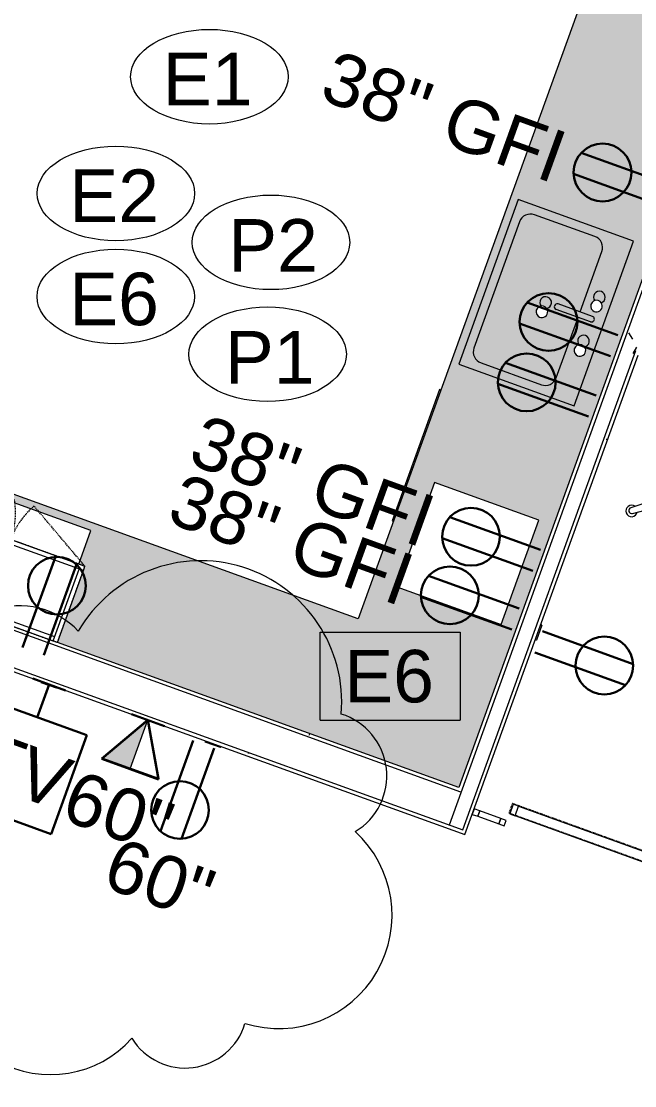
# Model space of a CAD drawing. Header units: inches. Extents: x -2349 to 1043, y -456 to 2193.
# Drawn here: x -783.7 to -678.6, y 488.3 to 670.7 of the extents above; entities that cross this region are included whole.
import ezdxf

# ---------------------------------------------------------------- set-up
doc = ezdxf.new("R2010")
doc.units = ezdxf.units.IN
doc.header["$MEASUREMENT"] = 0
for name, pattern in [('Dash', [0.25, 0.125, -0.125]), ('Dash 1_16_', [0.125, 0.0625, -0.0625]), ('Hidden', [0.28125, 0.1875, -0.09375])]:
    doc.linetypes.add(name, pattern=pattern)
for name, color, linetype, lineweight in [('A-ANNO-KEYN', 231, 'Continuous', 9), ('A-ANNO-NOTE', 131, 'Continuous', 30), ('A-DETL-GENF', 92, 'Continuous', 9), ('A-DOOR', 31, 'Continuous', 13), ('A-GLAZ-CURT', 52, 'Continuous', 13), ('A-GLAZ-CWMG', 51, 'Continuous', 13), ('A-WALL', 113, 'Continuous', 13), ('A-WALL-PATT', 111, 'Continuous', 13), ('E-ELEC-FIXT', 91, 'Continuous', 9), ('G-ANNO-REVC', 71, 'Continuous', 9), ('I-FURN', 30, 'Continuous', 9), ('I-WALL', 2, 'Continuous', 13), ('P-SANR-FIXT', 6, 'Continuous', 9), ('P-SANR-FIXT-IDEN', 2, 'Continuous', 9), ('Q-CASE', 31, 'Continuous', 9), ('Q-CASE-HDLN', 31, 'Dash', 9), ('Q-SPCQ', 91, 'Continuous', 9), ('Q-SPCQ-IDEN', 132, 'Continuous', 9)]:
    doc.layers.add(name, color=color, linetype=linetype, lineweight=lineweight)
doc.styles.add('Arial', font='arial.ttf', dxfattribs={"height": 9})
doc.styles.add('Swis721 Lt BT', font='swissl.ttf', dxfattribs={"height": 9})
pattern_1 = [(0, (0, 0), (30.72, 7.68), [1.267, -21.773, 1.267, -21.773, -122.88]), (0, (0, 0), (30.72, 7.68), [-46.08, 1.267, -44.813, 1.267, -21.773, -53.76]), (0, (0, 0), (30.72, 7.68), [-115.2, 1.267, -14.093, 1.267, -37.133]), (120, (11.52, 3.84), (-22.011075, 22.7643), [1.267, -21.773, 1.267, -21.773, -122.88]), (120, (11.52, 3.84), (-22.011075, 22.7643), [-46.08, 1.267, -44.813, 1.267, -21.773, -53.76]), (120, (11.52, 3.84), (-22.011075, 22.7643), [-115.2, 1.267, -14.093, 1.267, -37.133]), (240, (15.36, 19.2), (-8.708925, -30.4443), [1.267, -21.773, 1.267, -21.773, -122.88]), (240, (15.36, 19.2), (-8.708925, -30.4443), [-46.08, 1.267, -44.813, 1.267, -21.773, -53.76]), (240, (15.36, 19.2), (-8.708925, -30.4443), [-115.2, 1.267, -14.093, 1.267, -37.133])]

# ---------------------------------------------------------------- blocks, each defined once
blk = doc.blocks.new('Barn Door - Glass Door - D13 - DEMOUNTABLE SLIDER-40_ x 96_-8564951-7TH FLOOR POWER _ SIGNAL')
at = {"layer": 'A-DETL-GENF'}
for p, q in [((17.91, 12), (23.91, 12)), ((17.91, 11.5), (17.91, 12)), ((17.91, 11.5), (23.91, 11.5)), ((23.91, 12.46), (23.91, 12)), ((24.62, 11.75), (23.91, 12.46)), ((24.62, 11.75), (23.91, 11.04)), ((23.91, 11.04), (23.91, 11.5))]:
    blk.add_line(p, q, dxfattribs=at)
at = {"layer": 'A-DOOR', "linetype": 'Dash 1_16_', "lineweight": 9}
for p, q in [((-18, 3.62), (54, 3.62)), ((-18, 3.62), (-18, 1.87)), ((-18, 1.87), (54, 1.87)), ((54, 3.62), (54, 1.87))]:
    blk.add_line(p, q, dxfattribs=at)
at = {"layer": 'A-DOOR', "lineweight": 20}
for p, q in [((-16.81, 3.5), (-17.81, 3.5)), ((-17.81, 3.5), (-17.81, 1.75)), ((-16.81, 1.75), (-16.81, 3.5)), ((18, 3.5), (17, 3.5)), ((17, 3.5), (17, 1.75)), ((18, 1.75), (18, 3.5)), ((-17.81, 1.75), (-16.81, 1.75)), ((17, 1.75), (18, 1.75))]:
    blk.add_line(p, q, dxfattribs=at)
at = {"layer": 'A-DOOR', "lineweight": 9}
for p, q in [((-16.81, 3.5), (17, 3.5)), ((17, 1.75), (-16.81, 1.75))]:
    blk.add_line(p, q, dxfattribs=at)
blk = doc.blocks.new('Steelcase - Seating - Cobi 434 Series - Chair - Without Arm-8034674-7TH FLOOR POWER _ SIGNAL')
at = {"layer": 'I-FURN'}
for p, q in [((-7.83, 22.26), (-6.55, 20.39)), ((-5.49, 20.88), (-7.01, 22.86)), ((6.89, 22.9), (5.34, 20.89)), ((6.4, 20.39), (7.72, 22.31)), ((-9.6, 9.96), (-12.23, 9.03)), ((12.09, 9.03), (9.47, 9.96)), ((-11.91, 8.06), (-9.59, 8.75)), ((9.47, 8.75), (11.78, 8.07))]:
    blk.add_line(p, q, dxfattribs=at)
for centre, radius, start, end in [((-7.48, 22.54), 0.986, 343.1859, 277.6757), ((-7.41, 22.55), 0.51, 37.5401, 214.4596), ((-0.07, 7.96), 14.01, 58.236, 118.2017), ((7.34, 22.54), 0.986, 262.3243, 196.8141), ((7.29, 22.59), 0.509, 326.7212, 141.279), ((-4.7, 16.61), 4.2, 118.2017, 183.1495), ((-0.06, 9.46), 11.22, 38.0902, 141.9098), ((5.59, 17.11), 3.26, 347.1354, 58.236), ((-0.06, -0.95), 18.63, 61.7066, 118.2934), ((16.9, 9.38), 26.5, 166.7242, 189.9627), ((-7.54, 15.92), 1.43, 161.2842, 198.7158), ((7.41, 15.92), 1.43, 341.2842, 18.7158), ((-17.02, 9.38), 26.5, 350.0104, 13.2758), ((-11.99, 8.58), 1, 50.0619, 345.7359), ((11.87, 8.58), 1, 194.2641, 129.9381), ((-12.06, 8.55), 0.507, 109.5402, 286.4595), ((11.92, 8.56), 0.508, 253.5405, 70.4598), ((-4.03, 5.7), 5.25, 189.9627, 257.1308), ((3.9, 5.69), 5.25, 282.7273, 350.0104), ((-0.04, 23.16), 23.16, 257.1308, 282.7273), ((-0.04, 0.02), 0.981, 180, 360), ((-0.07, 0.01), 0.553, 180, 359.8742)]:
    blk.add_arc(centre, radius, start, end, dxfattribs=at)
blk = doc.blocks.new('Casework 3 - Casework 3-8631788-7TH FLOOR POWER _ SIGNAL')
at = {"layer": 'Q-CASE'}
h = blk.add_hatch(color=170, dxfattribs=at)
h.paths.add_polyline_path([(-708.77, 539.38), (-652.25, 695.9), (-676.7, 704.73), (-725.98, 568.26), (-795.71, 593.44), (-798.24, 586.44), (-797.08, 586.02), (-795.01, 591.77), (-771.82, 583.4), (-773.9, 577.65), (-772.85, 577.27), (-777.56, 564.22), (-708.98, 539.45)], flags=0)
h.paths.add_polyline_path([(-701.51, 567.28), (-719.38, 573.73), (-712.93, 591.6), (-695.06, 585.15)], flags=0)
h.paths.add_polyline_path([(-687.91, 613.24), (-688.33, 613.3), (-688.42, 613.33), (-688.64, 613.47), (-688.82, 613.66), (-688.94, 613.89), (-689, 614.25), (-688.99, 614.4), (-688.91, 614.65), (-688.77, 614.87), (-688.58, 615.05), (-688.35, 615.17), (-688.1, 615.23), (-687.68, 615.17), (-687.59, 615.14), (-687.36, 615), (-687.19, 614.81), (-687.07, 614.58), (-687.01, 614.25), (-687.02, 614.07), (-687.1, 613.82), (-687.23, 613.6), (-687.43, 613.42), (-687.66, 613.3)], flags=0)
h.paths.add_polyline_path([(-694.42, 619.89), (-694.83, 619.95), (-694.93, 619.98), (-695.15, 620.12), (-695.33, 620.31), (-695.45, 620.54), (-695.51, 620.8), (-695.5, 621.06), (-695.42, 621.31), (-695.28, 621.53), (-695.09, 621.71), (-694.86, 621.83), (-694.6, 621.89), (-694.19, 621.83), (-694.09, 621.8), (-693.87, 621.66), (-693.69, 621.47), (-693.57, 621.24), (-693.52, 620.98), (-693.53, 620.72), (-693.6, 620.47), (-693.74, 620.25), (-693.93, 620.07), (-694.16, 619.95)], flags=0)
h.paths.add_polyline_path([(-685.06, 620.86), (-685.48, 620.91), (-685.57, 620.94), (-685.79, 621.08), (-685.97, 621.27), (-686.09, 621.51), (-686.15, 621.76), (-686.14, 622.02), (-686.06, 622.27), (-685.93, 622.49), (-685.67, 622.7), (-685.5, 622.79), (-685.25, 622.85), (-684.83, 622.79), (-684.65, 622.7), (-684.52, 622.62), (-684.34, 622.43), (-684.22, 622.2), (-684.16, 621.94), (-684.17, 621.68), (-684.25, 621.43), (-684.39, 621.21), (-684.58, 621.04), (-684.81, 620.91)], flags=0)
for p, q in [((-676.7, 704.73), (-725.98, 568.26)), ((-725.98, 568.26), (-795.71, 593.44))]:
    blk.add_line(p, q, dxfattribs=at)
blk = doc.blocks.new('Specialty Equipment 8 - Specialty Equipment 1-8632087-7TH FLOOR POWER _ SIGNAL')
at = {"layer": 'Q-SPCQ'}
for p, q in [((492.72, -237.12), (492.45, -237.12)), ((492.45, -237.12), (492.45, -261.04)), ((492.45, -261.04), (492.72, -261.04))]:
    blk.add_line(p, q, dxfattribs=at)
blk = doc.blocks.new('PS - Power Device _Wall Base_ - Duplex-4862727-7TH FLOOR POWER _ SIGNAL')
at = {"layer": 'E-ELEC-FIXT'}
for p, q in [((-2050.22, 383.66), (-2050.29, 383.48)), ((-2047.7, 382.55), (-2050.29, 383.48)), ((-2047.7, 382.55), (-2047.64, 382.73))]:
    blk.add_line(p, q, dxfattribs=at)
blk = doc.blocks.new('Specialty Equipment 2 - Specialty Equipment 2-8637239-7TH FLOOR POWER _ SIGNAL')
at = {"layer": 'Q-SPCQ'}
for p, q in [((18.99, 424.46), (12.64, 406.55)), ((36.9, 418.12), (18.99, 424.46)), ((30.55, 400.21), (36.9, 418.12)), ((12.64, 406.55), (30.55, 400.21))]:
    blk.add_line(p, q, dxfattribs=at)
blk = doc.blocks.new('Sink Kitchen-Single - 30_ x 21_-6890805-7TH FLOOR POWER _ SIGNAL')
at = {"layer": 'P-SANR-FIXT'}
for p, q in [((15.62, 10.59), (-14.38, 10.59)), ((-14.38, 10.59), (-14.38, -10.41)), ((15.62, -10.41), (15.62, 10.59)), ((0.12, 8.34), (0.12, 2.09)), ((1.12, 8.34), (1.12, 2.09)), ((0.12, 6.09), (-10.88, 6.09)), ((12.12, 6.09), (1.12, 6.09)), ((-12.88, 4.09), (-12.88, -6.91)), ((14.12, -6.91), (14.12, 4.09)), ((-10.88, -8.91), (12.12, -8.91)), ((-14.38, -10.41), (15.62, -10.41))]:
    blk.add_line(p, q, dxfattribs=at)
for centre, radius, start, end in [((-3.38, 8.34), 1, 36.495, 180), ((4.62, 8.34), 1, 24.2652, 180), ((-3.38, 8.34), 1, 180, 328.3388), ((0.62, 8.34), 0.5, 360, 180), ((4.62, 8.34), 1, 180, 333.5352), ((-10.88, 4.09), 2, 90, 180), ((12.12, 4.09), 2, 360, 90), ((0.62, 2.09), 0.5, 180, 0), ((0.62, 0), 1, 26.2427, 180), ((0.62, 0), 1, 180, 328.3343), ((-10.88, -6.91), 2, 180, 270), ((12.12, -6.91), 2, 270, 0)]:
    blk.add_arc(centre, radius, start, end, dxfattribs=at)
blk = doc.blocks.new('Specialty Equipment 6 - Specialty Equipment 9-9606028-7TH FLOOR POWER _ SIGNAL')
at = {"layer": 'P-SANR-FIXT'}
for start, end in [(50.2919, 230.2919), (230.2919, 50.2919)]:
    blk.add_arc((-150.3, -22.6), 1, start, end, dxfattribs=at)
blk = doc.blocks.new('Specialty Equipment 7 - Specialty Equipment 9-9606038-7TH FLOOR POWER _ SIGNAL')
at = {"layer": 'P-SANR-FIXT'}
for start, end in [(50.2919, 230.2919), (230.2919, 50.2919)]:
    blk.add_arc((-155.24, -30.33), 1, start, end, dxfattribs=at)
blk = doc.blocks.new('Specialty Equipment 9 - Specialty Equipment 9-9606049-7TH FLOOR POWER _ SIGNAL')
at = {"layer": 'P-SANR-FIXT'}
for start, end in [(50.2919, 230.2919), (230.2919, 50.2919)]:
    blk.add_arc((-155.24, -30.33), 1, start, end, dxfattribs=at)
blk = doc.blocks.new('System Panel - Glazed-9681235-7TH FLOOR POWER _ SIGNAL')
at = {"layer": 'A-GLAZ-CURT'}
for p, q in [((-29.77, 0.5), (-33.59, 0.5)), ((-33.59, 0.5), (-33.59, -0.5)), ((-29.77, -0.5), (-29.77, 0.5)), ((33.59, 0.5), (8.23, 0.5)), ((8.23, 0.5), (8.23, -0.5)), ((33.59, -0.5), (33.59, 0.5)), ((-33.59, -0.5), (-29.77, -0.5)), ((8.23, -0.5), (33.59, -0.5))]:
    blk.add_line(p, q, dxfattribs=at)
blk = doc.blocks.new('Rectangular Mullion - 1_ x 1_ SQUARE-8462063-7TH FLOOR POWER _ SIGNAL')
at = {"layer": 'A-GLAZ-CWMG', "lineweight": 20}
for p, q in [((-1, 0.5), (0, 0.5)), ((-1, -0.5), (-1, 0.5)), ((0, 0.5), (0, -0.5)), ((0, -0.5), (-1, -0.5))]:
    blk.add_line(p, q, dxfattribs=at)
blk = doc.blocks.new('Rectangular Mullion - 1_ x 1_ SQUARE-9681154-7TH FLOOR POWER _ SIGNAL')
at = {"layer": 'A-GLAZ-CWMG', "lineweight": 20}
for p, q in [((0, 0.5), (-1, 0.5)), ((-1, 0.5), (-1, -0.5)), ((0, -0.5), (0, 0.5)), ((-1, -0.5), (0, -0.5))]:
    blk.add_line(p, q, dxfattribs=at)
blk = doc.blocks.new('Specialty Equipment 3 - Specialty Equipment 4-9712654-7TH FLOOR POWER _ SIGNAL')
at = {"layer": 'Q-SPCQ'}
for p, q in [((415.69, -31.88), (409.57, -31.88)), ((415.69, -56.53), (415.69, -31.88)), ((409.57, -56.53), (415.69, -56.53))]:
    blk.add_line(p, q, dxfattribs=at)
blk = doc.blocks.new('CW Cupbd Ohead - 2_5_5_h x 13 7_8_d - 2 Doors - 1 Shelf 3-9714653-7TH FLOOR POWER _ SIGNAL')
at = {"layer": 'Q-CASE', "linetype": 'Hidden'}
for p, q in [((2, 16.24), (13.69, 22.99)), ((29, 16.24), (17.3, 22.99))]:
    blk.add_line(p, q, dxfattribs=at)
at = {"layer": 'Q-CASE'}
for p, q in [((2, 16.24), (15.5, 16.24)), ((2, 16.24), (2, 15.45)), ((15.5, 15.45), (2, 15.45)), ((2, 15.45), (2.75, 15.45)), ((2, 2.36), (2, 15.45)), ((2.75, 15.45), (2.75, 2.36)), ((15.5, 15.45), (15.5, 16.24)), ((15.5, 16.24), (29, 16.24)), ((15.5, 16.24), (15.5, 15.45)), ((29, 15.45), (15.5, 15.45)), ((28.25, 15.45), (29, 15.45)), ((28.25, 2.36), (28.25, 15.45)), ((29, 15.45), (29, 16.24)), ((29, 2.36), (29, 15.45)), ((2.75, 2.36), (2, 2.36)), ((28.25, 3.11), (2.75, 3.11)), ((2.75, 2.36), (28.25, 2.36)), ((29, 2.36), (28.25, 2.36))]:
    blk.add_line(p, q, dxfattribs=at)
at = {"layer": 'Q-CASE', "linetype": 'Hidden'}
for centre, start, end in [((2, 16.24), 359.5, 30), ((29, 16.24), 150, 180.5)]:
    blk.add_arc(centre, 13.5, start, end, dxfattribs=at)
at = {"layer": 'Q-CASE-HDLN'}
for p, q in [((29, 16.24), (2, 16.24)), ((2, 16.24), (2, 2.36)), ((29, 2.36), (29, 16.24)), ((2, 2.36), (29, 2.36))]:
    blk.add_line(p, q, dxfattribs=at)
blk = doc.blocks.new('PS - Power Device _Wall Base_ - Duplex-8614007-7TH FLOOR POWER _ SIGNAL')
at = {"layer": 'E-ELEC-FIXT'}
for p, q in [((-193.34, 436.73), (-193.4, 436.55)), ((-190.81, 435.64), (-193.4, 436.55)), ((-190.81, 435.64), (-190.75, 435.81))]:
    blk.add_line(p, q, dxfattribs=at)
blk = doc.blocks.new('PS - Junction Box _Wall Base_ - TV-V84-7TH FLOOR POWER _ SIGNAL')
at = {"layer": 'E-ELEC-FIXT'}
for p, q in [((-406.39, 421.23), (-406.46, 421.06)), ((-403.87, 420.12), (-406.46, 421.06)), ((-403.87, 420.12), (-403.81, 420.3))]:
    blk.add_line(p, q, dxfattribs=at)
blk = doc.blocks.new('Appliance_Specialty Equipment Tag - Standard-3515593-7TH FLOOR POWER _ SIGNAL')
at = {"layer": 'Q-SPCQ-IDEN'}
blk.add_ellipse((-0.0499, 0.0037), major_axis=(-0.1406, 0), ratio=0.600473, dxfattribs=at)
blk = doc.blocks.new('Plumbing Equipment Tag - Standard-3394155-7TH FLOOR POWER _ SIGNAL')
at = {"layer": 'P-SANR-FIXT-IDEN'}
blk.add_ellipse((-0.0499, 0.0037), major_axis=(-0.1406, 0), ratio=0.600473, dxfattribs=at)
blk = doc.blocks.new('Keynote Tag - Keynote Number - Boxed-135510-7TH FLOOR POWER _ SIGNAL')
at = {"layer": 'A-ANNO-KEYN'}
for p, q in [((-0.125, -0.0792), (-0.125, 0.0781)), ((-0.125, 0.0781), (0.125, 0.0781)), ((0.125, 0.0781), (0.125, -0.0792)), ((-0.125, -0.0792), (0.125, -0.0792))]:
    blk.add_line(p, q, dxfattribs=at)
blk = doc.blocks.new('Family - ___-9769253-7TH FLOOR POWER _ SIGNAL')
at = {"layer": 'G-ANNO-REVC'}
for centre, radius, start, end in [((-753.03, 554), 24.21, 355.1148, 149.906), ((-784.05, 556.66), 13.84, 43.3045, 175.1148), ((-797.42, 542.58), 15.26, 91.5482, 246.3394), ((-732.21, 541.34), 11.11, 300.9082, 72.7185), ((-739.63, 517.48), 19.43, 252.7185, 47.5097), ((-796.89, 522.96), 8.72, 139.7378, 271.5482), ((-778.72, 508.88), 18.72, 163.3612, 318.1524), ((-755.66, 501.99), 10.7, 211.5509, 343.3612)]:
    blk.add_arc(centre, radius, start, end, dxfattribs=at)

msp = doc.modelspace()

# ---------------------------------------------------------------- hatches: boundary and pattern name
at = {"layer": 'A-ANNO-NOTE', "lineweight": 9}
for points in [[(-702.02, 608.52), (-700.78, 612.04), (-702.04, 608.91)], [(-702.04, 608.91), (-700.78, 612.04), (-701.1, 611.67)], [(-702.04, 608.91), (-701.16, 611.59), (-701.83, 610.28)], [(-693.48, 605.43), (-700.71, 612.11), (-702.02, 608.52)], [(-701.83, 610.28), (-701.16, 611.59), (-701.62, 610.83)], [(-693.16, 605.81), (-693.1, 605.89), (-700.71, 612.11)], [(-693.05, 605.97), (-692.99, 606.05), (-700.71, 612.11)], [(-693.1, 605.89), (-693.05, 605.97), (-700.71, 612.11)], [(-693.22, 605.73), (-693.16, 605.81), (-700.71, 612.11)], [(-693.48, 605.43), (-693.41, 605.5), (-700.71, 612.11)], [(-693.28, 605.65), (-693.22, 605.73), (-700.71, 612.11)], [(-693.41, 605.5), (-693.35, 605.58), (-700.71, 612.11)], [(-693.35, 605.58), (-693.28, 605.65), (-700.71, 612.11)], [(-692.99, 606.05), (-692.94, 606.13), (-700.71, 612.11)], [(-692.65, 606.65), (-692.61, 606.74), (-700.71, 612.11)], [(-692.57, 606.83), (-692.53, 606.92), (-700.71, 612.11)], [(-692.7, 606.56), (-692.65, 606.65), (-700.71, 612.11)], [(-692.61, 606.74), (-692.57, 606.83), (-700.71, 612.11)], [(-692.74, 606.47), (-692.7, 606.56), (-700.71, 612.11)], [(-692.79, 606.38), (-692.74, 606.47), (-700.71, 612.11)], [(-692.84, 606.3), (-692.79, 606.38), (-700.71, 612.11)], [(-692.89, 606.21), (-692.84, 606.3), (-700.71, 612.11)], [(-692.94, 606.13), (-692.89, 606.21), (-700.71, 612.11)], [(-692.53, 606.92), (-692.5, 607.01), (-700.71, 612.11)], [(-692.5, 607.01), (-692.46, 607.1), (-700.71, 612.11)], [(-692.43, 607.19), (-692.4, 607.29), (-700.71, 612.11)], [(-692.37, 607.38), (-692.34, 607.48), (-700.71, 612.11)], [(-692.4, 607.29), (-692.37, 607.38), (-700.71, 612.11)], [(-692.34, 607.48), (-692.32, 607.57), (-700.71, 612.11)], [(-692.3, 607.67), (-692.27, 607.76), (-700.71, 612.11)], [(-692.25, 607.86), (-692.24, 607.96), (-700.71, 612.11)], [(-692.27, 607.76), (-692.25, 607.86), (-700.71, 612.11)], [(-692.32, 607.57), (-692.3, 607.67), (-700.71, 612.11)], [(-692.24, 607.96), (-692.22, 608.05), (-700.71, 612.11)], [(-692.21, 608.15), (-692.2, 608.25), (-700.71, 612.11)], [(-692.19, 608.35), (-692.18, 608.44), (-700.71, 612.11)], [(-692.2, 608.25), (-692.19, 608.35), (-700.71, 612.11)], [(-692.18, 608.44), (-692.17, 608.54), (-700.71, 612.11)], [(-692.17, 608.64), (-692.17, 608.74), (-700.71, 612.11)], [(-692.17, 608.84), (-692.17, 608.94), (-700.71, 612.11)], [(-692.17, 608.74), (-692.17, 608.84), (-700.71, 612.11)], [(-692.17, 608.54), (-692.17, 608.64), (-700.71, 612.11)], [(-692.22, 608.05), (-692.21, 608.15), (-700.71, 612.11)], [(-692.17, 608.94), (-692.17, 609.03), (-700.71, 612.11)], [(-692.46, 607.1), (-692.43, 607.19), (-700.71, 612.11)], [(-702.04, 608.91), (-701.83, 610.28), (-702.02, 609.41)], [(-765.08, 542.58), (-762.05, 550.98), (-769.93, 544.33)]]:
    msp.add_hatch(color=256, dxfattribs=at).paths.add_polyline_path(points, flags=0)
at = {"layer": 'A-WALL-PATT', "lineweight": 9}
h = msp.add_hatch(dxfattribs=at)
h.set_pattern_fill('FP_1', color=256, style=0, pattern_type=2)
h.set_pattern_definition(pattern_1)
h.paths.add_polyline_path([(-708.08, 532.08), (-649.31, 694.84), (-651.66, 695.68), (-710.43, 532.93), (-708.39, 532.2)], flags=0)
h = msp.add_hatch(dxfattribs=at)
h.set_pattern_fill('FP_1', color=256, style=0, pattern_type=2)
h.set_pattern_definition(pattern_1)
h.paths.add_polyline_path([(-707.7, 531.28), (-677.82, 614.04), (-678.41, 614.25), (-708.29, 531.5), (-708.04, 531.41)], flags=0)
h.paths.add_polyline_path([(-676.97, 616.39), (-648.72, 694.62), (-649.31, 694.84), (-677.56, 616.6)], flags=0)
h = msp.add_hatch(dxfattribs=at)
h.set_pattern_fill('FP_1', color=256, style=0, pattern_type=2)
h.set_pattern_definition(pattern_1)
h.paths.add_polyline_path([(-708.98, 538.79), (-708.77, 539.38), (-803.54, 573.6), (-803.75, 573.01), (-710.61, 539.38)], flags=0)
h = msp.add_hatch(dxfattribs=at)
h.set_pattern_fill('FP_1', color=256, style=0, pattern_type=2)
h.set_pattern_definition(pattern_1)
h.paths.add_polyline_path([(-708.29, 531.5), (-708.08, 532.08), (-808.73, 568.43), (-808.94, 567.84), (-708.39, 531.53)], flags=0)

# ---------------------------------------------------------------- linework, layer by layer
at = {"layer": 'A-ANNO-NOTE'}
for p, q in [((-672.23, 642.49), (-687.77, 648.1)), ((-673.53, 638.88), (-689.08, 644.49)), ((-673.53, 638.88), (-689.08, 644.49)), ((-681.48, 616.87), (-697.02, 622.48)), ((-682.78, 613.26), (-698.33, 618.88)), ((-682.78, 613.26), (-698.33, 618.88)), ((-685.22, 606.52), (-700.76, 612.13)), ((-686.52, 602.92), (-702.06, 608.53)), ((-686.52, 602.92), (-702.06, 608.53)), ((-694.77, 580.07), (-710.31, 585.69)), ((-696.07, 576.47), (-711.61, 582.08)), ((-696.07, 576.47), (-711.61, 582.08)), ((-783.51, 563.34), (-777.9, 578.88)), ((-783.51, 563.34), (-777.9, 578.88)), ((-779.9, 562.04), (-774.29, 577.58)), ((-698.39, 570.03), (-713.94, 575.64)), ((-699.69, 566.43), (-715.24, 572.04)), ((-699.69, 566.43), (-715.24, 572.04)), ((-694.43, 566.13), (-678.88, 560.51)), ((-694.43, 566.13), (-678.88, 560.51)), ((-695.73, 562.52), (-680.18, 556.91)), ((-781.78, 558.03), (-776.14, 556)), ((-778.96, 557.01), (-781, 551.37)), ((-772.53, 548.31), (-789.46, 554.43)), ((-762.05, 550.98), (-769.93, 544.33)), ((-762.03, 550.9), (-769.92, 544.25)), ((-764.85, 551.92), (-759.21, 549.88)), ((-762.05, 550.98), (-760.23, 540.83)), ((-762.03, 550.9), (-760.22, 540.75)), ((-778.65, 531.38), (-772.53, 548.31)), ((-754.28, 547.41), (-759.89, 531.86)), ((-750.67, 546.11), (-756.29, 530.56)), ((-750.67, 546.11), (-756.29, 530.56)), ((-760.23, 540.83), (-769.93, 544.33)), ((-760.22, 540.75), (-769.92, 544.25)), ((-795.58, 537.5), (-778.65, 531.38))]:
    msp.add_line(p, q, dxfattribs=at)
at = {"layer": 'A-ANNO-NOTE', "lineweight": 9}
for p, q in [((-692.17, 609.03), (-700.71, 612.11)), ((-702.02, 608.52), (-693.48, 605.43)), ((-762.05, 550.98), (-769.93, 544.33)), ((-765.08, 542.58), (-762.05, 550.98)), ((-769.93, 544.33), (-765.08, 542.58))]:
    msp.add_line(p, q, dxfattribs=at)
at = {"layer": 'A-ANNO-NOTE'}
for centre in [(-684.13, 644.75), (-693.38, 619.13), (-697.12, 608.78), (-706.67, 582.33), (-777.64, 573.94), (-710.29, 572.29), (-683.82, 560.26), (-756.54, 535.5)]:
    msp.add_circle(centre, 4.95, dxfattribs=at)
at = {"layer": 'A-ANNO-NOTE', "lineweight": 9}
for centre, radius, start, end in [((-697.54, 608.91), 4.5, 134.6616, 185.0693), ((-697.12, 608.78), 4.95, 317.3704, 2.9216)]:
    msp.add_arc(centre, radius, start, end, dxfattribs=at)
at = {"layer": 'A-WALL'}
for p, q in [((-651.45, 696.27), (-710.43, 532.93)), ((-708.08, 532.08), (-678.41, 614.25)), ((-708.39, 538.58), (-806.1, 573.86)), ((-808.14, 568.22), (-708.08, 532.08))]:
    msp.add_line(p, q, dxfattribs=at)
at = {"layer": 'I-WALL'}
for p, q in [((-652.25, 695.9), (-708.77, 539.38)), ((-707.7, 531.28), (-678.03, 613.45)), ((-808.94, 567.84), (-707.7, 531.28)), ((-708.77, 539.38), (-777.56, 564.22))]:
    msp.add_line(p, q, dxfattribs=at)

# ---------------------------------------------------------------- block references
at = {"layer": 'A-ANNO-KEYN', "xscale": 95.99999999999994, "yscale": 95.99999999999994, "zscale": 95.99999999999994}
msp.add_blockref('Keynote Tag - Keynote Number - Boxed-135510-7TH FLOOR POWER _ SIGNAL', (-720.5, 558.48), dxfattribs=at)
at = {"layer": 'A-DOOR', "rotation": 340.1459571155227}
msp.add_blockref('Barn Door - Glass Door - D13 - DEMOUNTABLE SLIDER-40_ x 96_-8564951-7TH FLOOR POWER _ SIGNAL', (-683.88, 527.14), dxfattribs=at)
at = {"layer": 'A-GLAZ-CURT', "lineweight": 9, "rotation": 340.1459571155228}
msp.add_blockref('System Panel - Glazed-9681235-7TH FLOOR POWER _ SIGNAL', (-673.75, 523.49), dxfattribs=at)
at = {"layer": 'A-GLAZ-CWMG', "lineweight": 9, "rotation": 160.1459571155227}
msp.add_blockref('Rectangular Mullion - 1_ x 1_ SQUARE-9681154-7TH FLOOR POWER _ SIGNAL', (-706.28, 535.23), dxfattribs=at)
at = {"layer": 'A-GLAZ-CWMG', "lineweight": 9, "extrusion": (0, 0, -1), "rotation": 199.8540428844773}
msp.add_blockref('Rectangular Mullion - 1_ x 1_ SQUARE-8462063-7TH FLOOR POWER _ SIGNAL', (700.81, 533.26), dxfattribs=at)
at = {"layer": 'E-ELEC-FIXT'}
for name, p, rotation in [('PS - Power Device _Wall Base_ - Duplex-4862727-7TH FLOOR POWER _ SIGNAL', (-311.99, 2614.88), 90.00000000000006), ('PS - Power Device _Wall Base_ - Duplex-8614007-7TH FLOOR POWER _ SIGNAL', (-561.44, 109.44), 359.6548243544528)]:
    msp.add_blockref(name, p, dxfattribs=dict(at, rotation=rotation))
msp.add_blockref('PS - Junction Box _Wall Base_ - TV-V84-7TH FLOOR POWER _ SIGNAL', (-373.86, 136.25), dxfattribs=at)
at = {"layer": 'G-ANNO-REVC'}
msp.add_blockref('Family - ___-9769253-7TH FLOOR POWER _ SIGNAL', (0, 0), dxfattribs=at)
at = {"layer": 'I-FURN', "rotation": 70.14595711552391}
msp.add_blockref('Steelcase - Seating - Cobi 434 Series - Chair - Without Arm-8034674-7TH FLOOR POWER _ SIGNAL', (-655.39, 586.13), dxfattribs=at)
at = {"layer": 'P-SANR-FIXT', "rotation": 250.1459571155222}
msp.add_blockref('Sink Kitchen-Single - 30_ x 21_-6890805-7TH FLOOR POWER _ SIGNAL', (-693.66, 623.04), dxfattribs=at)
at = {"layer": 'P-SANR-FIXT'}
for name, p in [('Specialty Equipment 7 - Specialty Equipment 9-9606038-7TH FLOOR POWER _ SIGNAL', (-539.28, 651.21)), ('Specialty Equipment 9 - Specialty Equipment 9-9606049-7TH FLOOR POWER _ SIGNAL', (-529.92, 652.18)), ('Specialty Equipment 6 - Specialty Equipment 9-9606028-7TH FLOOR POWER _ SIGNAL', (-537.71, 636.84))]:
    msp.add_blockref(name, p, dxfattribs=at)
at = {"layer": 'P-SANR-FIXT-IDEN', "xscale": 95.99999999999994, "yscale": 95.99999999999994, "zscale": 95.99999999999994}
for p in [(-736.17, 632.42), (-736.74, 613.25)]:
    msp.add_blockref('Plumbing Equipment Tag - Standard-3394155-7TH FLOOR POWER _ SIGNAL', p, dxfattribs=at)
at = {"layer": 'Q-CASE'}
msp.add_blockref('Casework 3 - Casework 3-8631788-7TH FLOOR POWER _ SIGNAL', (0, 0), dxfattribs=at)
at = {"layer": 'Q-CASE', "rotation": 340.1459571155225}
msp.add_blockref('CW Cupbd Ohead - 2_5_5_h x 13 7_8_d - 2 Doors - 1 Shelf 3-9714653-7TH FLOOR POWER _ SIGNAL', (-805.63, 571.84), dxfattribs=at)
at = {"layer": 'Q-SPCQ'}
for name, p, rotation in [('Specialty Equipment 8 - Specialty Equipment 1-8632087-7TH FLOOR POWER _ SIGNAL', (-1094.73, 997.82), 340.1459571155237), ('Specialty Equipment 3 - Specialty Equipment 4-9712654-7TH FLOOR POWER _ SIGNAL', (-966.17, 211.62), 70.14595711552235), ('Specialty Equipment 2 - Specialty Equipment 2-8637239-7TH FLOOR POWER _ SIGNAL', (-734.44, 167.26), 359.6598047723711)]:
    msp.add_blockref(name, p, dxfattribs=dict(at, rotation=rotation))
at = {"layer": 'Q-SPCQ-IDEN', "xscale": 95.99999999999994, "yscale": 95.99999999999994, "zscale": 95.99999999999994}
for p in [(-746.71, 660.8), (-762.74, 640.8), (-762.76, 623.13)]:
    msp.add_blockref('Appliance_Specialty Equipment Tag - Standard-3515593-7TH FLOOR POWER _ SIGNAL', p, dxfattribs=at)

# ---------------------------------------------------------------- texts
at = {"layer": 'A-ANNO-KEYN', "insert": (-728.4, 562.94), "char_height": 9, "width": 18.786, "attachment_point": 1, "style": 'Arial'}
msp.add_mtext('E6', dxfattribs=at)
at = {"layer": 'A-ANNO-NOTE', "lineweight": 9, "char_height": 9, "attachment_point": 1, "rotation": 340.146, "style": 'Swis721 Lt BT'}
for s, insert, width in [('38" GFI', (-729.89, 665.86), 48.783), ('38" GFI', (-752.43, 603.44), 48.783), ('38" GFI', (-756.05, 593.4), 48.783), ('TV', (-789.5, 549.31), 16.968), ('60"', (-774.24, 542.52), 20.604), ('60"', (-767.17, 530.97), 20.604)]:
    msp.add_mtext(s, dxfattribs=dict(at, insert=insert, width=width))
at = {"layer": 'P-SANR-FIXT-IDEN', "char_height": 9, "width": 17.574, "attachment_point": 1, "style": 'Swis721 Lt BT'}
for s, insert in [('P2', (-748.29, 636.75)), ('P1', (-748.86, 617.58))]:
    msp.add_mtext(s, dxfattribs=dict(at, insert=insert))
at = {"layer": 'Q-SPCQ-IDEN', "char_height": 9, "width": 18.786, "attachment_point": 1, "style": 'Arial'}
for s, insert in [('E1', (-759.49, 665.25)), ('E2', (-775.52, 645.26)), ('E6', (-775.54, 627.58))]:
    msp.add_mtext(s, dxfattribs=dict(at, insert=insert))

doc.saveas('drawing.dxf')
